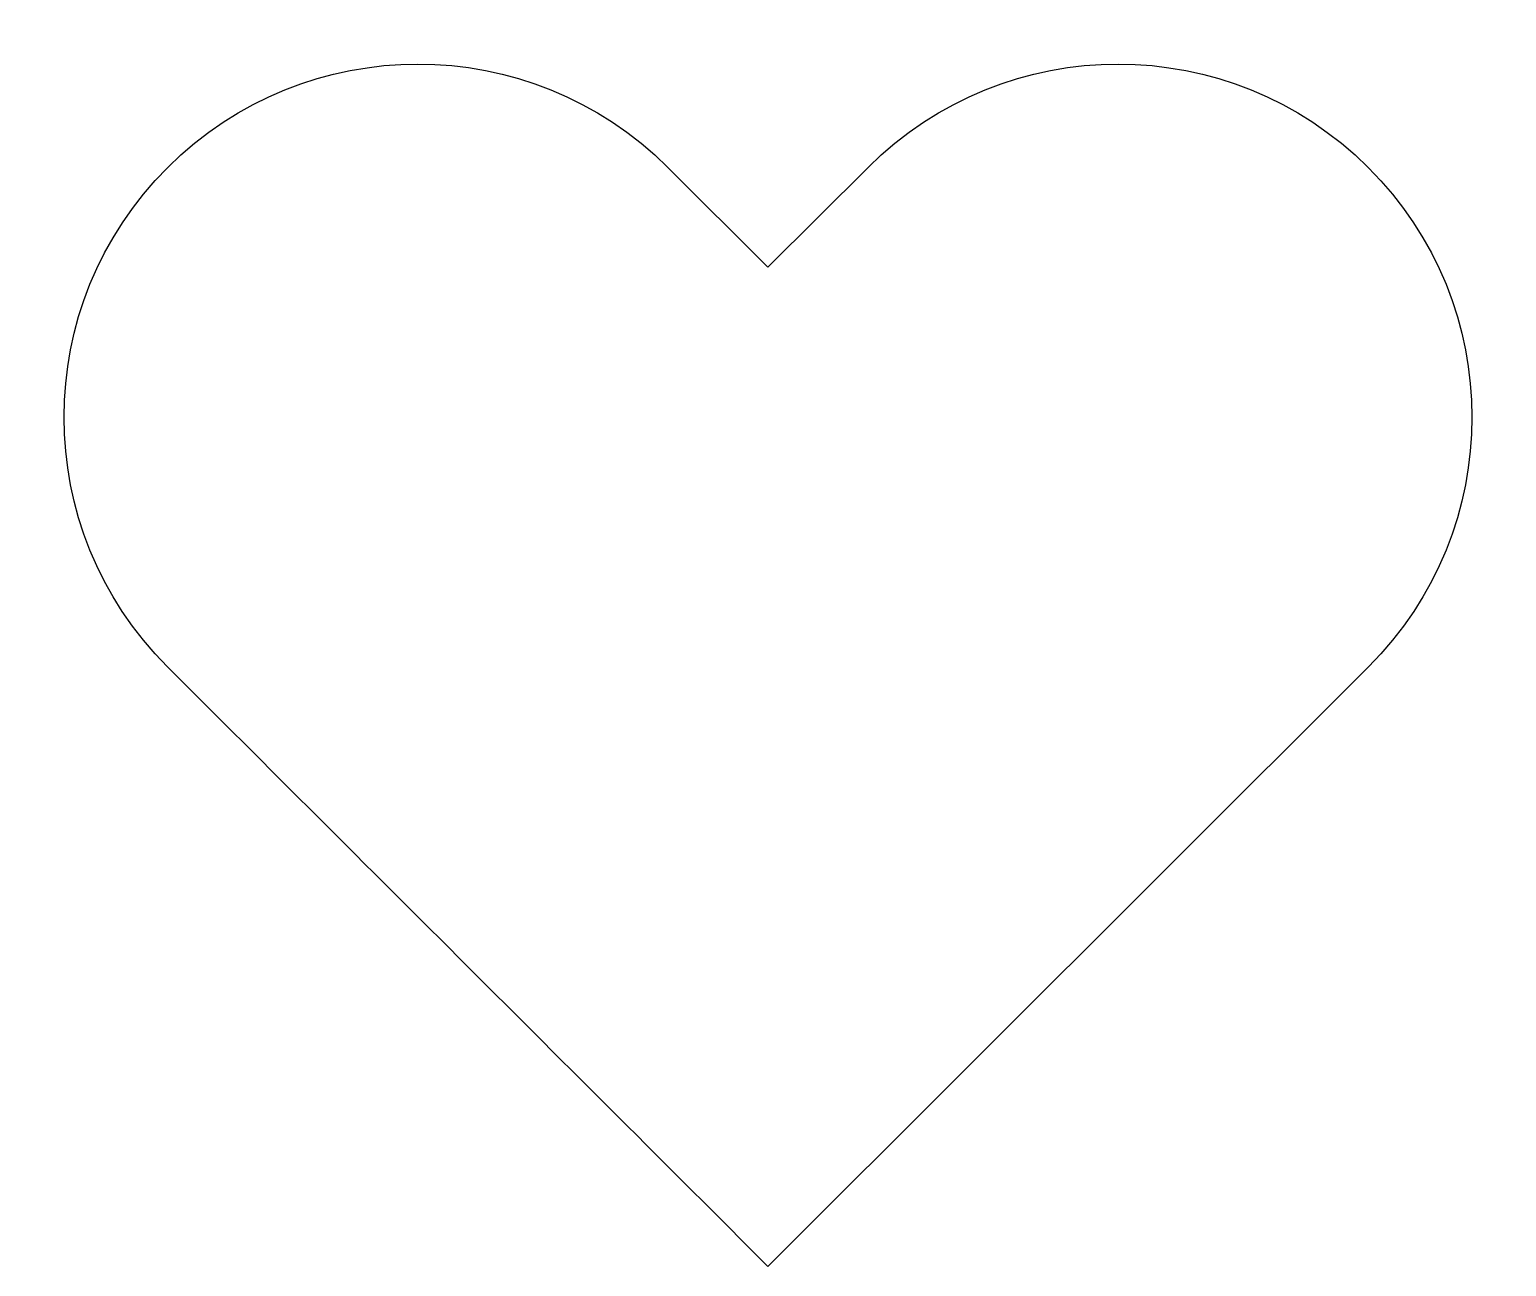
# Model space of a CAD drawing. Extents: x -0.6 to 28.6, y 1.7 to 26.2.
import ezdxf

# ---------------------------------------------------------------- set-up
doc = ezdxf.new("R2010")
doc.units = 0
doc.layers.get('0').update_dxf_attribs({"linetype": 'CONTINUOUS'})

msp = doc.modelspace()

# ---------------------------------------------------------------- linework, layer by layer
at = {"color": 7}
for points in [[(12.017899, 23.453238), (14.001547, 21.472367), (15.985196, 23.453238)], [(25.903537, 13.54879), (14.001547, 1.663468)]]:
    msp.add_lwpolyline(points, dxfattribs=at)
for points in [[(2.100969, 23.451919), (4.839293, 26.18632), (9.278796, 26.186953), (12.017899, 23.453238)], [(15.985196, 23.453238), (18.724299, 26.186953), (23.163802, 26.18632), (25.902135, 23.451833)], [(2.099565, 13.548832), (-0.637989, 16.284145), (-0.637355, 20.717429), (2.100969, 23.451919)], [(25.902135, 23.451833), (28.640453, 20.717342), (28.641085, 16.284056), (25.903537, 13.54879)], [(14.001547, 1.663468), (10.034206, 5.625243), (6.066889, 9.58704), (2.099565, 13.548832)]]:
    msp.add_open_spline(points, degree=3, dxfattribs=at)

doc.saveas('drawing.dxf')
